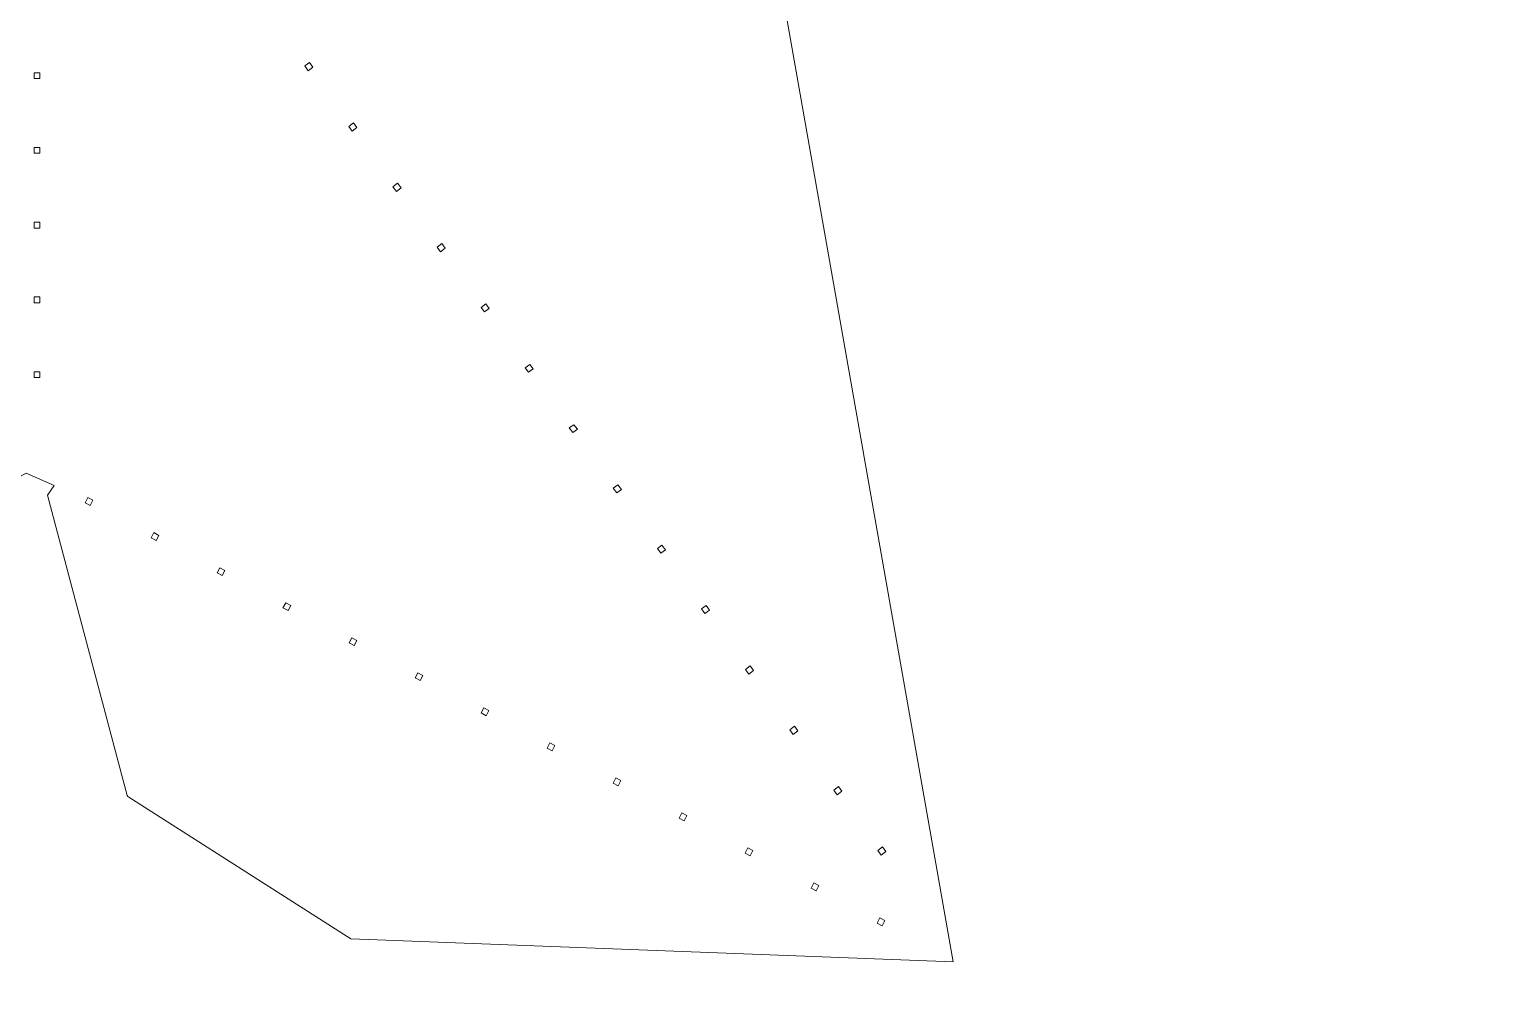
# Model space of a CAD drawing. Header units: centimetres. Extents: x -12.5 to 12.3, y -8.9 to 9.
# Drawn here: x 5.54 to 12.35, y -8.94 to -4.57 of the extents above; entities that cross this region are included whole.
import ezdxf

# ---------------------------------------------------------------- set-up
doc = ezdxf.new("R2010")
doc.units = ezdxf.units.CM
doc.header["$MEASUREMENT"] = 0
doc.layers.add('Layer 1', color=7, linetype='Continuous')

msp = doc.modelspace()

# ---------------------------------------------------------------- linework, layer by layer
at = {"layer": 'Layer 1', "lineweight": 20}
for points, knots in [([(5.52707, 4.07219), (5.52707, 4.07219), (3.41288, -0.15949), (3.41288, -0.15949), (3.41288, -0.15949), (3.41288, -0.15949), (3.36327, -0.16362), (3.36327, -0.16362), (3.36327, -0.16362), (3.36327, -0.16362), (2.3223, 0.71777), (2.3223, 0.71777), (2.3223, 0.71777), (2.3223, 0.71777), (2.31734, 0.72108), (2.31734, 0.72108), (2.31734, 0.72108), (2.31734, 0.72108), (2.31155, 0.72108), (2.31155, 0.72108), (2.31155, 0.72108), (2.31155, 0.72108), (1.00186, 0.6045), (1.00186, 0.6045), (1.00186, 0.6045), (1.00186, 0.6045), (-1.2008, -0.86394), (-1.2008, -0.86394), (-1.2008, -0.86394), (-1.2008, -0.86394), (2.12799, -4.19852), (2.12799, -4.19852), (2.12799, -4.19852), (2.12799, -4.19852), (2.11311, -4.29857), (2.11311, -4.29857), (2.11311, -4.29857), (2.11311, -4.29857), (0.85717, -5.12705), (0.85717, -5.12705), (0.85717, -5.12705), (0.85717, -5.12705), (0.5777, -6.32016), (0.5777, -6.32016), (0.5777, -6.32016), (0.5777, -6.32016), (1.28877, -8.94367), (1.28877, -8.94367), (1.28877, -8.94367), (1.28877, -8.94367), (5.52706, -6.6079), (5.52706, -6.6079), (5.52706, -6.6079), (5.52706, -6.6079), (5.65604, -6.66495), (5.65604, -6.66495), (5.65604, -6.66495), (5.65604, -6.66495), (5.62462, -6.71043), (5.62462, -6.71043), (5.62462, -6.71043), (5.62462, -6.71043), (5.99256, -8.09205), (5.99256, -8.09205), (5.99256, -8.09205), (5.99256, -8.09205), (5.99504, -8.09701), (5.99504, -8.09701), (5.99504, -8.09701), (5.99504, -8.09701), (6, -8.10032), (6, -8.10032), (6, -8.10032), (6, -8.10032), (7.02195, -8.75268), (7.02195, -8.75268), (7.02195, -8.75268), (7.02195, -8.75268), (9.79511, -8.85851), (9.79511, -8.85851), (9.79511, -8.85851), (9.79511, -8.85851), (8.96829, -4.17539), (8.96829, -4.17539), (8.96829, -4.17539), (8.96829, -4.17539), (9.00467, -4.12826), (9.00467, -4.12826), (9.00467, -4.12826), (9.00467, -4.12826), (10.45657, -4.21342), (10.45657, -4.21342), (10.45657, -4.21342), (10.45657, -4.21342), (11.35285, -3.399), (11.35285, -3.399), (11.35285, -3.399), (11.35285, -3.399), (12.34586, -0.82097), (12.34586, -0.82097), (12.34586, -0.82097), (12.34586, -0.82097), (7.64455, -0.13553), (7.64455, -0.13553), (7.64455, -0.13553), (7.64455, -0.13553), (7.61809, -0.05615), (7.61809, -0.05615), (7.61809, -0.05615), (7.61809, -0.05615), (8.13816, 1.25023), (8.13816, 1.25023), (8.13816, 1.25023), (8.13816, 1.25023), (7.65116, 2.39703), (7.65116, 2.39703), (7.65116, 2.39703), (7.65116, 2.39703), (5.52705, 4.07217), (5.52705, 4.07217), (5.52705, 4.07217), (5.52705, 4.07217), (5.52707, 4.07219), (5.52707, 4.07219)], [0, 0, 0, 0, 0.03125, 0.03125, 0.03125, 0.03125, 0.0625, 0.0625, 0.0625, 0.0625, 0.09375, 0.09375, 0.09375, 0.09375, 0.125, 0.125, 0.125, 0.125, 0.15625, 0.15625, 0.15625, 0.15625, 0.1875, 0.1875, 0.1875, 0.1875, 0.21875, 0.21875, 0.21875, 0.21875, 0.25, 0.25, 0.25, 0.25, 0.28125, 0.28125, 0.28125, 0.28125, 0.3125, 0.3125, 0.3125, 0.3125, 0.34375, 0.34375, 0.34375, 0.34375, 0.375, 0.375, 0.375, 0.375, 0.40625, 0.40625, 0.40625, 0.40625, 0.4375, 0.4375, 0.4375, 0.4375, 0.46875, 0.46875, 0.46875, 0.46875, 0.5, 0.5, 0.5, 0.5, 0.53125, 0.53125, 0.53125, 0.53125, 0.5625, 0.5625, 0.5625, 0.5625, 0.59375, 0.59375, 0.59375, 0.59375, 0.625, 0.625, 0.625, 0.625, 0.65625, 0.65625, 0.65625, 0.65625, 0.6875, 0.6875, 0.6875, 0.6875, 0.71875, 0.71875, 0.71875, 0.71875, 0.75, 0.75, 0.75, 0.75, 0.78125, 0.78125, 0.78125, 0.78125, 0.8125, 0.8125, 0.8125, 0.8125, 0.84375, 0.84375, 0.84375, 0.84375, 0.875, 0.875, 0.875, 0.875, 0.90625, 0.90625, 0.90625, 0.90625, 0.9375, 0.9375, 0.9375, 0.9375, 1, 1, 1, 1]), ([(6.83097, -4.71858), (6.83097, -4.71858), (6.84668, -4.74008), (6.84668, -4.74008), (6.84668, -4.74008), (6.84668, -4.74008), (6.82518, -4.75579), (6.82518, -4.75579), (6.82518, -4.75579), (6.82518, -4.75579), (6.80947, -4.73429), (6.80947, -4.73429), (6.80947, -4.73429), (6.80947, -4.73429), (6.83097, -4.71858), (6.83097, -4.71858)], [0, 0, 0, 0, 0.2, 0.2, 0.2, 0.2, 0.4, 0.4, 0.4, 0.4, 0.6, 0.6, 0.6, 0.6, 1, 1, 1, 1]), ([(5.56428, -4.76571), (5.56428, -4.76571), (5.59074, -4.76571), (5.59074, -4.76571), (5.59074, -4.76571), (5.59074, -4.76571), (5.59074, -4.79217), (5.59074, -4.79217), (5.59074, -4.79217), (5.59074, -4.79217), (5.56428, -4.79217), (5.56428, -4.79217), (5.56428, -4.79217), (5.56428, -4.79217), (5.56428, -4.76571), (5.56428, -4.76571)], [0, 0, 0, 0, 0.2, 0.2, 0.2, 0.2, 0.4, 0.4, 0.4, 0.4, 0.6, 0.6, 0.6, 0.6, 1, 1, 1, 1]), ([(7.03437, -4.9964), (7.03437, -4.9964), (7.05008, -5.0179), (7.05008, -5.0179), (7.05008, -5.0179), (7.05008, -5.0179), (7.02858, -5.03361), (7.02858, -5.03361), (7.02858, -5.03361), (7.02858, -5.03361), (7.01287, -5.01211), (7.01287, -5.01211), (7.01287, -5.01211), (7.01287, -5.01211), (7.03437, -4.9964), (7.03437, -4.9964)], [0, 0, 0, 0, 0.2, 0.2, 0.2, 0.2, 0.4, 0.4, 0.4, 0.4, 0.6, 0.6, 0.6, 0.6, 1, 1, 1, 1]), ([(5.56428, -5.10967), (5.56428, -5.10967), (5.59074, -5.10967), (5.59074, -5.10967), (5.59074, -5.10967), (5.59074, -5.10967), (5.59074, -5.13613), (5.59074, -5.13613), (5.59074, -5.13613), (5.59074, -5.13613), (5.56428, -5.13613), (5.56428, -5.13613), (5.56428, -5.13613), (5.56428, -5.13613), (5.56428, -5.10967), (5.56428, -5.10967)], [0, 0, 0, 0, 0.2, 0.2, 0.2, 0.2, 0.4, 0.4, 0.4, 0.4, 0.6, 0.6, 0.6, 0.6, 1, 1, 1, 1]), ([(7.23694, -5.27421), (7.23694, -5.27421), (7.25265, -5.29571), (7.25265, -5.29571), (7.25265, -5.29571), (7.25265, -5.29571), (7.23115, -5.31142), (7.23115, -5.31142), (7.23115, -5.31142), (7.23115, -5.31142), (7.21544, -5.28992), (7.21544, -5.28992), (7.21544, -5.28992), (7.21544, -5.28992), (7.23694, -5.27421), (7.23694, -5.27421)], [0, 0, 0, 0, 0.2, 0.2, 0.2, 0.2, 0.4, 0.4, 0.4, 0.4, 0.6, 0.6, 0.6, 0.6, 1, 1, 1, 1]), ([(5.56428, -5.45363), (5.56428, -5.45363), (5.59074, -5.45363), (5.59074, -5.45363), (5.59074, -5.45363), (5.59074, -5.45363), (5.59074, -5.48009), (5.59074, -5.48009), (5.59074, -5.48009), (5.59074, -5.48009), (5.56428, -5.48009), (5.56428, -5.48009), (5.56428, -5.48009), (5.56428, -5.48009), (5.56428, -5.45363), (5.56428, -5.45363)], [0, 0, 0, 0, 0.2, 0.2, 0.2, 0.2, 0.4, 0.4, 0.4, 0.4, 0.6, 0.6, 0.6, 0.6, 1, 1, 1, 1]), ([(7.44034, -5.55202), (7.44034, -5.55202), (7.45522, -5.57352), (7.45522, -5.57352), (7.45522, -5.57352), (7.45522, -5.57352), (7.43455, -5.58923), (7.43455, -5.58923), (7.43455, -5.58923), (7.43455, -5.58923), (7.41884, -5.56773), (7.41884, -5.56773), (7.41884, -5.56773), (7.41884, -5.56773), (7.44034, -5.55202), (7.44034, -5.55202)], [0, 0, 0, 0, 0.2, 0.2, 0.2, 0.2, 0.4, 0.4, 0.4, 0.4, 0.6, 0.6, 0.6, 0.6, 1, 1, 1, 1]), ([(5.56428, -5.79759), (5.56428, -5.79759), (5.59074, -5.79759), (5.59074, -5.79759), (5.59074, -5.79759), (5.59074, -5.79759), (5.59074, -5.82405), (5.59074, -5.82405), (5.59074, -5.82405), (5.59074, -5.82405), (5.56428, -5.82405), (5.56428, -5.82405), (5.56428, -5.82405), (5.56428, -5.82405), (5.56428, -5.79759), (5.56428, -5.79759)], [0, 0, 0, 0, 0.2, 0.2, 0.2, 0.2, 0.4, 0.4, 0.4, 0.4, 0.6, 0.6, 0.6, 0.6, 1, 1, 1, 1]), ([(7.64291, -5.82983), (7.64291, -5.82983), (7.65862, -5.85133), (7.65862, -5.85133), (7.65862, -5.85133), (7.65862, -5.85133), (7.63712, -5.86621), (7.63712, -5.86621), (7.63712, -5.86621), (7.63712, -5.86621), (7.62141, -5.84554), (7.62141, -5.84554), (7.62141, -5.84554), (7.62141, -5.84554), (7.64291, -5.82983), (7.64291, -5.82983)], [0, 0, 0, 0, 0.2, 0.2, 0.2, 0.2, 0.4, 0.4, 0.4, 0.4, 0.6, 0.6, 0.6, 0.6, 1, 1, 1, 1]), ([(7.84549, -6.10765), (7.84549, -6.10765), (7.8612, -6.12832), (7.8612, -6.12832), (7.8612, -6.12832), (7.8612, -6.12832), (7.8397, -6.14403), (7.8397, -6.14403), (7.8397, -6.14403), (7.8397, -6.14403), (7.82399, -6.12336), (7.82399, -6.12336), (7.82399, -6.12336), (7.82399, -6.12336), (7.84549, -6.10765), (7.84549, -6.10765)], [0, 0, 0, 0, 0.2, 0.2, 0.2, 0.2, 0.4, 0.4, 0.4, 0.4, 0.6, 0.6, 0.6, 0.6, 1, 1, 1, 1]), ([(5.56428, -6.14154), (5.56428, -6.14154), (5.59074, -6.14154), (5.59074, -6.14154), (5.59074, -6.14154), (5.59074, -6.14154), (5.59074, -6.168), (5.59074, -6.168), (5.59074, -6.168), (5.59074, -6.168), (5.56428, -6.168), (5.56428, -6.168), (5.56428, -6.168), (5.56428, -6.168), (5.56428, -6.14154), (5.56428, -6.14154)], [0, 0, 0, 0, 0.2, 0.2, 0.2, 0.2, 0.4, 0.4, 0.4, 0.4, 0.6, 0.6, 0.6, 0.6, 1, 1, 1, 1]), ([(8.04888, -6.38546), (8.04888, -6.38546), (8.06459, -6.40613), (8.06459, -6.40613), (8.06459, -6.40613), (8.06459, -6.40613), (8.04309, -6.42184), (8.04309, -6.42184), (8.04309, -6.42184), (8.04309, -6.42184), (8.02738, -6.40034), (8.02738, -6.40034), (8.02738, -6.40034), (8.02738, -6.40034), (8.04888, -6.38546), (8.04888, -6.38546)], [0, 0, 0, 0, 0.2, 0.2, 0.2, 0.2, 0.4, 0.4, 0.4, 0.4, 0.6, 0.6, 0.6, 0.6, 1, 1, 1, 1]), ([(8.25146, -6.66244), (8.25146, -6.66244), (8.26717, -6.68394), (8.26717, -6.68394), (8.26717, -6.68394), (8.26717, -6.68394), (8.24567, -6.69965), (8.24567, -6.69965), (8.24567, -6.69965), (8.24567, -6.69965), (8.22996, -6.67815), (8.22996, -6.67815), (8.22996, -6.67815), (8.22996, -6.67815), (8.25146, -6.66244), (8.25146, -6.66244)], [0, 0, 0, 0, 0.2, 0.2, 0.2, 0.2, 0.4, 0.4, 0.4, 0.4, 0.6, 0.6, 0.6, 0.6, 1, 1, 1, 1]), ([(5.81068, -6.72115), (5.81068, -6.72115), (5.83383, -6.73355), (5.83383, -6.73355), (5.83383, -6.73355), (5.83383, -6.73355), (5.82143, -6.75753), (5.82143, -6.75753), (5.82143, -6.75753), (5.82143, -6.75753), (5.79828, -6.74513), (5.79828, -6.74513), (5.79828, -6.74513), (5.79828, -6.74513), (5.81068, -6.72115), (5.81068, -6.72115)], [0, 0, 0, 0, 0.2, 0.2, 0.2, 0.2, 0.4, 0.4, 0.4, 0.4, 0.6, 0.6, 0.6, 0.6, 1, 1, 1, 1]), ([(6.11495, -6.88238), (6.11495, -6.88238), (6.1381, -6.89478), (6.1381, -6.89478), (6.1381, -6.89478), (6.1381, -6.89478), (6.1257, -6.91876), (6.1257, -6.91876), (6.1257, -6.91876), (6.1257, -6.91876), (6.10255, -6.90636), (6.10255, -6.90636), (6.10255, -6.90636), (6.10255, -6.90636), (6.11495, -6.88238), (6.11495, -6.88238)], [0, 0, 0, 0, 0.2, 0.2, 0.2, 0.2, 0.4, 0.4, 0.4, 0.4, 0.6, 0.6, 0.6, 0.6, 1, 1, 1, 1]), ([(8.45403, -6.94026), (8.45403, -6.94026), (8.46974, -6.96176), (8.46974, -6.96176), (8.46974, -6.96176), (8.46974, -6.96176), (8.44824, -6.97747), (8.44824, -6.97747), (8.44824, -6.97747), (8.44824, -6.97747), (8.43336, -6.95597), (8.43336, -6.95597), (8.43336, -6.95597), (8.43336, -6.95597), (8.45403, -6.94026), (8.45403, -6.94026)], [0, 0, 0, 0, 0.2, 0.2, 0.2, 0.2, 0.4, 0.4, 0.4, 0.4, 0.6, 0.6, 0.6, 0.6, 1, 1, 1, 1]), ([(6.41839, -7.04361), (6.41839, -7.04361), (6.44154, -7.05601), (6.44154, -7.05601), (6.44154, -7.05601), (6.44154, -7.05601), (6.42914, -7.07999), (6.42914, -7.07999), (6.42914, -7.07999), (6.42914, -7.07999), (6.40599, -7.06759), (6.40599, -7.06759), (6.40599, -7.06759), (6.40599, -7.06759), (6.41839, -7.04361), (6.41839, -7.04361)], [0, 0, 0, 0, 0.2, 0.2, 0.2, 0.2, 0.4, 0.4, 0.4, 0.4, 0.6, 0.6, 0.6, 0.6, 1, 1, 1, 1]), ([(6.72183, -7.20484), (6.72183, -7.20484), (6.74581, -7.21724), (6.74581, -7.21724), (6.74581, -7.21724), (6.74581, -7.21724), (6.73341, -7.24122), (6.73341, -7.24122), (6.73341, -7.24122), (6.73341, -7.24122), (6.70943, -7.22882), (6.70943, -7.22882), (6.70943, -7.22882), (6.70943, -7.22882), (6.72183, -7.20484), (6.72183, -7.20484)], [0, 0, 0, 0, 0.2, 0.2, 0.2, 0.2, 0.4, 0.4, 0.4, 0.4, 0.6, 0.6, 0.6, 0.6, 1, 1, 1, 1]), ([(8.65743, -7.21807), (8.65743, -7.21807), (8.67314, -7.23957), (8.67314, -7.23957), (8.67314, -7.23957), (8.67314, -7.23957), (8.65164, -7.25528), (8.65164, -7.25528), (8.65164, -7.25528), (8.65164, -7.25528), (8.63593, -7.23378), (8.63593, -7.23378), (8.63593, -7.23378), (8.63593, -7.23378), (8.65743, -7.21807), (8.65743, -7.21807)], [0, 0, 0, 0, 0.2, 0.2, 0.2, 0.2, 0.4, 0.4, 0.4, 0.4, 0.6, 0.6, 0.6, 0.6, 1, 1, 1, 1]), ([(7.0261, -7.36607), (7.0261, -7.36607), (7.04925, -7.37847), (7.04925, -7.37847), (7.04925, -7.37847), (7.04925, -7.37847), (7.03685, -7.40245), (7.03685, -7.40245), (7.03685, -7.40245), (7.03685, -7.40245), (7.0137, -7.39005), (7.0137, -7.39005), (7.0137, -7.39005), (7.0137, -7.39005), (7.0261, -7.36607), (7.0261, -7.36607)], [0, 0, 0, 0, 0.2, 0.2, 0.2, 0.2, 0.4, 0.4, 0.4, 0.4, 0.6, 0.6, 0.6, 0.6, 1, 1, 1, 1]), ([(7.32955, -7.5273), (7.32955, -7.5273), (7.35353, -7.5397), (7.35353, -7.5397), (7.35353, -7.5397), (7.35353, -7.5397), (7.34113, -7.56368), (7.34113, -7.56368), (7.34113, -7.56368), (7.34113, -7.56368), (7.31715, -7.55128), (7.31715, -7.55128), (7.31715, -7.55128), (7.31715, -7.55128), (7.32955, -7.5273), (7.32955, -7.5273)], [0, 0, 0, 0, 0.2, 0.2, 0.2, 0.2, 0.4, 0.4, 0.4, 0.4, 0.6, 0.6, 0.6, 0.6, 1, 1, 1, 1]), ([(8.86, -7.49588), (8.86, -7.49588), (8.87571, -7.51738), (8.87571, -7.51738), (8.87571, -7.51738), (8.87571, -7.51738), (8.85421, -7.53309), (8.85421, -7.53309), (8.85421, -7.53309), (8.85421, -7.53309), (8.8385, -7.51159), (8.8385, -7.51159), (8.8385, -7.51159), (8.8385, -7.51159), (8.86, -7.49588), (8.86, -7.49588)], [0, 0, 0, 0, 0.2, 0.2, 0.2, 0.2, 0.4, 0.4, 0.4, 0.4, 0.6, 0.6, 0.6, 0.6, 1, 1, 1, 1]), ([(7.63382, -7.68853), (7.63382, -7.68853), (7.65697, -7.70093), (7.65697, -7.70093), (7.65697, -7.70093), (7.65697, -7.70093), (7.64457, -7.72491), (7.64457, -7.72491), (7.64457, -7.72491), (7.64457, -7.72491), (7.62142, -7.71251), (7.62142, -7.71251), (7.62142, -7.71251), (7.62142, -7.71251), (7.63382, -7.68853), (7.63382, -7.68853)], [0, 0, 0, 0, 0.2, 0.2, 0.2, 0.2, 0.4, 0.4, 0.4, 0.4, 0.6, 0.6, 0.6, 0.6, 1, 1, 1, 1]), ([(9.0634, -7.77369), (9.0634, -7.77369), (9.07911, -7.79519), (9.07911, -7.79519), (9.07911, -7.79519), (9.07911, -7.79519), (9.05761, -7.8109), (9.05761, -7.8109), (9.05761, -7.8109), (9.05761, -7.8109), (9.0419, -7.7894), (9.0419, -7.7894), (9.0419, -7.7894), (9.0419, -7.7894), (9.0634, -7.77369), (9.0634, -7.77369)], [0, 0, 0, 0, 0.2, 0.2, 0.2, 0.2, 0.4, 0.4, 0.4, 0.4, 0.6, 0.6, 0.6, 0.6, 1, 1, 1, 1]), ([(7.93726, -7.84976), (7.93726, -7.84976), (7.96124, -7.86216), (7.96124, -7.86216), (7.96124, -7.86216), (7.96124, -7.86216), (7.94884, -7.88614), (7.94884, -7.88614), (7.94884, -7.88614), (7.94884, -7.88614), (7.92486, -7.87374), (7.92486, -7.87374), (7.92486, -7.87374), (7.92486, -7.87374), (7.93726, -7.84976), (7.93726, -7.84976)], [0, 0, 0, 0, 0.2, 0.2, 0.2, 0.2, 0.4, 0.4, 0.4, 0.4, 0.6, 0.6, 0.6, 0.6, 1, 1, 1, 1]), ([(8.24153, -8.01099), (8.24153, -8.01099), (8.26468, -8.02339), (8.26468, -8.02339), (8.26468, -8.02339), (8.26468, -8.02339), (8.25228, -8.04737), (8.25228, -8.04737), (8.25228, -8.04737), (8.25228, -8.04737), (8.22913, -8.03497), (8.22913, -8.03497), (8.22913, -8.03497), (8.22913, -8.03497), (8.24153, -8.01099), (8.24153, -8.01099)], [0, 0, 0, 0, 0.2, 0.2, 0.2, 0.2, 0.4, 0.4, 0.4, 0.4, 0.6, 0.6, 0.6, 0.6, 1, 1, 1, 1]), ([(9.26597, -8.05151), (9.26597, -8.05151), (9.28168, -8.07301), (9.28168, -8.07301), (9.28168, -8.07301), (9.28168, -8.07301), (9.26018, -8.08872), (9.26018, -8.08872), (9.26018, -8.08872), (9.26018, -8.08872), (9.24447, -8.06722), (9.24447, -8.06722), (9.24447, -8.06722), (9.24447, -8.06722), (9.26597, -8.05151), (9.26597, -8.05151)], [0, 0, 0, 0, 0.2, 0.2, 0.2, 0.2, 0.4, 0.4, 0.4, 0.4, 0.6, 0.6, 0.6, 0.6, 1, 1, 1, 1]), ([(8.54498, -8.17222), (8.54498, -8.17222), (8.56896, -8.18462), (8.56896, -8.18462), (8.56896, -8.18462), (8.56896, -8.18462), (8.55656, -8.2086), (8.55656, -8.2086), (8.55656, -8.2086), (8.55656, -8.2086), (8.53258, -8.1962), (8.53258, -8.1962), (8.53258, -8.1962), (8.53258, -8.1962), (8.54498, -8.17222), (8.54498, -8.17222)], [0, 0, 0, 0, 0.2, 0.2, 0.2, 0.2, 0.4, 0.4, 0.4, 0.4, 0.6, 0.6, 0.6, 0.6, 1, 1, 1, 1]), ([(8.84925, -8.33345), (8.84925, -8.33345), (8.8724, -8.34585), (8.8724, -8.34585), (8.8724, -8.34585), (8.8724, -8.34585), (8.86, -8.36983), (8.86, -8.36983), (8.86, -8.36983), (8.86, -8.36983), (8.83685, -8.35743), (8.83685, -8.35743), (8.83685, -8.35743), (8.83685, -8.35743), (8.84925, -8.33345), (8.84925, -8.33345)], [0, 0, 0, 0, 0.2, 0.2, 0.2, 0.2, 0.4, 0.4, 0.4, 0.4, 0.6, 0.6, 0.6, 0.6, 1, 1, 1, 1]), ([(9.46854, -8.32932), (9.46854, -8.32932), (9.48425, -8.35082), (9.48425, -8.35082), (9.48425, -8.35082), (9.48425, -8.35082), (9.46275, -8.36653), (9.46275, -8.36653), (9.46275, -8.36653), (9.46275, -8.36653), (9.44787, -8.34503), (9.44787, -8.34503), (9.44787, -8.34503), (9.44787, -8.34503), (9.46854, -8.32932), (9.46854, -8.32932)], [0, 0, 0, 0, 0.2, 0.2, 0.2, 0.2, 0.4, 0.4, 0.4, 0.4, 0.6, 0.6, 0.6, 0.6, 1, 1, 1, 1]), ([(9.15269, -8.49468), (9.15269, -8.49468), (9.17667, -8.50708), (9.17667, -8.50708), (9.17667, -8.50708), (9.17667, -8.50708), (9.16427, -8.53106), (9.16427, -8.53106), (9.16427, -8.53106), (9.16427, -8.53106), (9.14029, -8.51866), (9.14029, -8.51866), (9.14029, -8.51866), (9.14029, -8.51866), (9.15269, -8.49468), (9.15269, -8.49468)], [0, 0, 0, 0, 0.2, 0.2, 0.2, 0.2, 0.4, 0.4, 0.4, 0.4, 0.6, 0.6, 0.6, 0.6, 1, 1, 1, 1]), ([(9.45696, -8.65591), (9.45696, -8.65591), (9.48011, -8.66831), (9.48011, -8.66831), (9.48011, -8.66831), (9.48011, -8.66831), (9.46771, -8.69229), (9.46771, -8.69229), (9.46771, -8.69229), (9.46771, -8.69229), (9.44456, -8.67989), (9.44456, -8.67989), (9.44456, -8.67989), (9.44456, -8.67989), (9.45696, -8.65591), (9.45696, -8.65591)], [0, 0, 0, 0, 0.2, 0.2, 0.2, 0.2, 0.4, 0.4, 0.4, 0.4, 0.6, 0.6, 0.6, 0.6, 1, 1, 1, 1])]:
    msp.add_open_spline(points, degree=3, knots=knots, dxfattribs=at)

doc.saveas('drawing.dxf')
